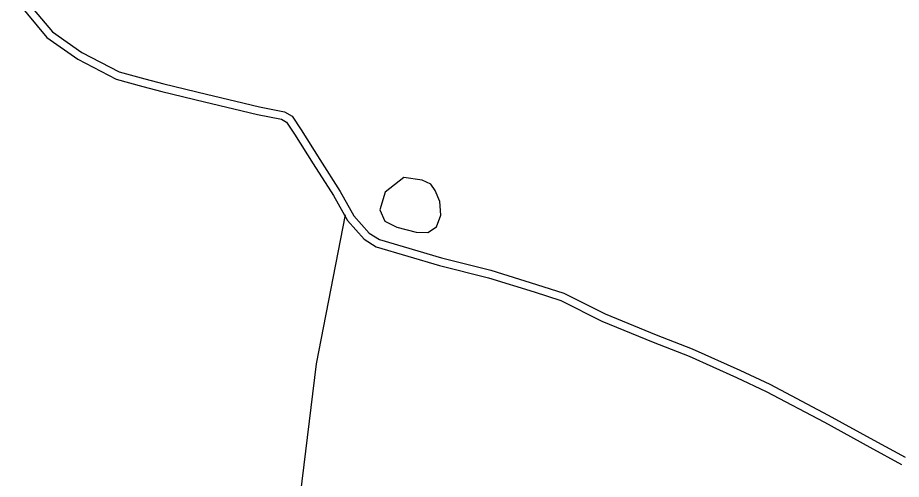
# Model space of a CAD drawing. Header units: inches. Extents: x 360616 to 379062, y 1506291 to 1520405.
# Drawn here: x 370073 to 371124, y 1516170 to 1516719 of the extents above; entities that cross this region are included whole.
import ezdxf

# ---------------------------------------------------------------- set-up
doc = ezdxf.new("R2010")
doc.units = ezdxf.units.IN
doc.header["$MEASUREMENT"] = 0
doc.layers.add('ROAD', color=1, linetype='Continuous', lineweight=25)
doc.layers.add('WATER_BODY', color=4, linetype='Continuous')

msp = doc.modelspace()

# ---------------------------------------------------------------- hatches: boundary and pattern name
at = {"layer": 'ROAD'}
h = msp.add_hatch(dxfattribs=at)
h.set_pattern_fill('ANSI31', color=1, scale=197.8410557395515, angle=-0.6743034938624498, style=0)
h.set_pattern_definition([(44.32569650613755, (326163.7741903935, 1504062.727535671), (-17.27983831870312, 17.69142772098035), [])])
h.paths.add_polyline_path([(370424.4096963772, 1516006.171189931), (370324.6081113894, 1516013.326632142), (370303.6558931511, 1516006.440650869), (370288.1674932906, 1515947.612033699), (370279.2192423124, 1515889.878191651), (370306.1846058639, 1515872.8651315), (370318.004906116, 1515806.624150415), (370320.2235728896, 1515794.400734712), (370323.312922888, 1515789.24934609), (370345.0308701289, 1515794.502175456), (370361.5983339542, 1515797.061457815), (370391.6579799003, 1515808.511571707), (370417.4285654012, 1515823.553355274), (370424.6980967532, 1515836.509310536), (370415.2539941387, 1515870.45831282), (370403.9988915155, 1515884.361920356), (370396.2686609078, 1515896.650309531), (370384.399126525, 1515925.254652159), (370389.3826402868, 1515947.229953967), (370404.9820798076, 1515967.899881104), (370416.6446373643, 1515988.616248716)])
h.paths.add_polyline_path([(370581.8561392933, 1516099.90243016), (370569.5803837666, 1516138.687180678), (370457.436202971, 1516106.078970508), (370440.8009044608, 1516054.911403374), (370464.8694781562, 1516056.51309535), (370492.8430526142, 1516069.378080522), (370520.8443542504, 1516084.598943954), (370548.7626553798, 1516092.752382268), (370573.2859248709, 1516092.934894115)])
h.paths.add_polyline_path([(370410.7317595486, 1517166.460596136), (370410.544220322, 1517127.131447866), (370447.9234666436, 1517122.565883261), (370453.0650287343, 1517091.700404493), (370519.3470538757, 1517087.344806755), (370527.9170100857, 1517137.30190751), (370528.1338652809, 1517155.727310793), (370458.260300011, 1517168.701869267), (370418.6393917536, 1517168.395770461)])
h.paths.add_polyline_path([(370472.1732766365, 1517325.661493229), (370429.7926836988, 1517319.040735512), (370411.9944431721, 1517244.495409352), (370483.870037605, 1517267.933847868), (370476.4565317888, 1517324.155741849)])
h.paths.add_polyline_path([(373788.2450649348, 1517360.180498859), (373775.5927328045, 1517416.898651083), (373716.5913175351, 1517425.911997661), (373715.2695081552, 1517384.332654164), (373767.4269190461, 1517356.645209867)])
edge = h.paths.add_edge_path()
edge.add_line((373697.9915612643, 1517216.115241639), (373689.6332330802, 1517121.571705729))
edge.add_line((373689.6332330802, 1517121.571705729), (373734.6104649722, 1517117.422163298))
edge.add_line((373734.6104649722, 1517117.422163298), (373768.6844485425, 1517110.29795604))
edge.add_line((373768.6844485425, 1517110.29795604), (373797.2365936319, 1517117.719388268))
edge.add_line((373797.2365936319, 1517117.719388268), (373788.2385142802, 1517144.718108978))
edge.add_line((373788.2385142802, 1517144.718108978), (373774.9183371592, 1517156.252646737))
edge.add_line((373774.9183371593, 1517156.252646737), (373762.218836111, 1517176.571646618))
edge.add_line((373762.218836111, 1517176.571646618), (373765.0191775763, 1517194.639634494))
edge.add_line((373765.0191775763, 1517194.639634494), (373762.529217259, 1517202.943612565))
edge.add_line((373762.529217259, 1517202.943612565), (373746.5180667914, 1517205.717948379))
edge.add_line((373746.5180667915, 1517205.717948379), (373716.0663871283, 1517212.79952344))
edge.add_line((373716.0663871283, 1517212.79952344), (373697.8408754592, 1517214.410789682))

# ---------------------------------------------------------------- linework, layer by layer
at = {"layer": 'ROAD', "color": 1}
for points in [[(370079.8216606699, 1516744.049270271), (370114.3798582475, 1516702.648924305), (370149.4365465029, 1516678.069718593), (370193.8931936285, 1516655.145922912), (370224.5143520962, 1516646.473477073), (370246.8714196633, 1516640.50388593), (370297.5978647853, 1516628.520310918), (370332.5660654511, 1516620.211712875), (370360.5873730647, 1516613.449534447), (370390.4139350384, 1516607.416600205), (370399.5254538357, 1516602.360592545), (370410.3826523118, 1516585.856500036), (370432.3914154956, 1516550.459630191), (370456.9121130941, 1516512.570459679), (370472.9998358092, 1516483.652894453), (370491.245610675, 1516463.07758059), (370503.5152032912, 1516455.523361966), (370577.3478219783, 1516433.52332118), (370635.7625554536, 1516418.947658992), (370690.2157877441, 1516402.09905685), (370722.9389824716, 1516391.7751901), (370772.0045825551, 1516366.860508666), (370832.5454938207, 1516342.110034627), (370875.5701257717, 1516325.515920905), (370932.2429589864, 1516299.830684661), (370967.7921934921, 1516283.192815916), (371037.3660500271, 1516246.49782265), (371091.3699163423, 1516216.622738777), (371128.8195039827, 1516196.323253442)], [(370073.0989580069, 1516737.454705941), (370107.9715115204, 1516695.677764973), (370144.5688351556, 1516670.018377538), (370190.4286549132, 1516646.37104455), (370222.0244664638, 1516637.422559969), (370244.5810829317, 1516631.399687001), (370295.4338142954, 1516619.386278228), (370330.3800541278, 1516611.082898176), (370358.5551550486, 1516604.283605927), (370387.1293601553, 1516598.503982363), (370392.9521560471, 1516595.272896384), (370402.4744872088, 1516580.797943684), (370424.4646845178, 1516545.430933484), (370448.8614303303, 1516507.733292202), (370465.2958000403, 1516478.192631511), (370485.142867398, 1516455.811579287), (370499.6481044316, 1516446.880905289), (370574.8700137778, 1516424.466895017), (370633.2370108021, 1516409.903144043), (370687.4163129081, 1516393.139299784), (370719.3779043732, 1516383.055711853), (370768.0969751387, 1516358.316992143), (370829.0801145429, 1516333.385725383), (370871.9407317123, 1516316.854870307), (370928.3158275846, 1516291.304574448), (370963.6107421877, 1516274.785733334), (371032.9040966529, 1516238.23868388), (371086.8612583544, 1516208.389437125), (371124.5499162551, 1516187.960364162)], [(370462.7567239471, 1516484.97177791), (370428.1703866275, 1516307.512711703), (370402.6625338654, 1516099.569972579), (370391.9831749313, 1516000.177628025)]]:
    msp.add_lwpolyline(points, dxfattribs=at)
at = {"layer": 'WATER_BODY', "color": 4}
msp.add_lwpolyline([(370532.5670921105, 1516529.073412878), (370510.3657874775, 1516511.678185276), (370503.9906037394, 1516490.853481504), (370509.9629515803, 1516477.450672972), (370524.3001485397, 1516470.075099115), (370546.9468698877, 1516464.043142137), (370561.0083550248, 1516463.877647463), (370571.1842854246, 1516470.604333965), (370576.3931013937, 1516484.235930907), (370575.1458775898, 1516500.826221088), (370569.8903300551, 1516513.860329322), (370564.571176112, 1516521.490030606), (370554.1661767139, 1516525.936495699), (370532.5670921105, 1516529.073412878)], dxfattribs=at)

doc.saveas('drawing.dxf')
